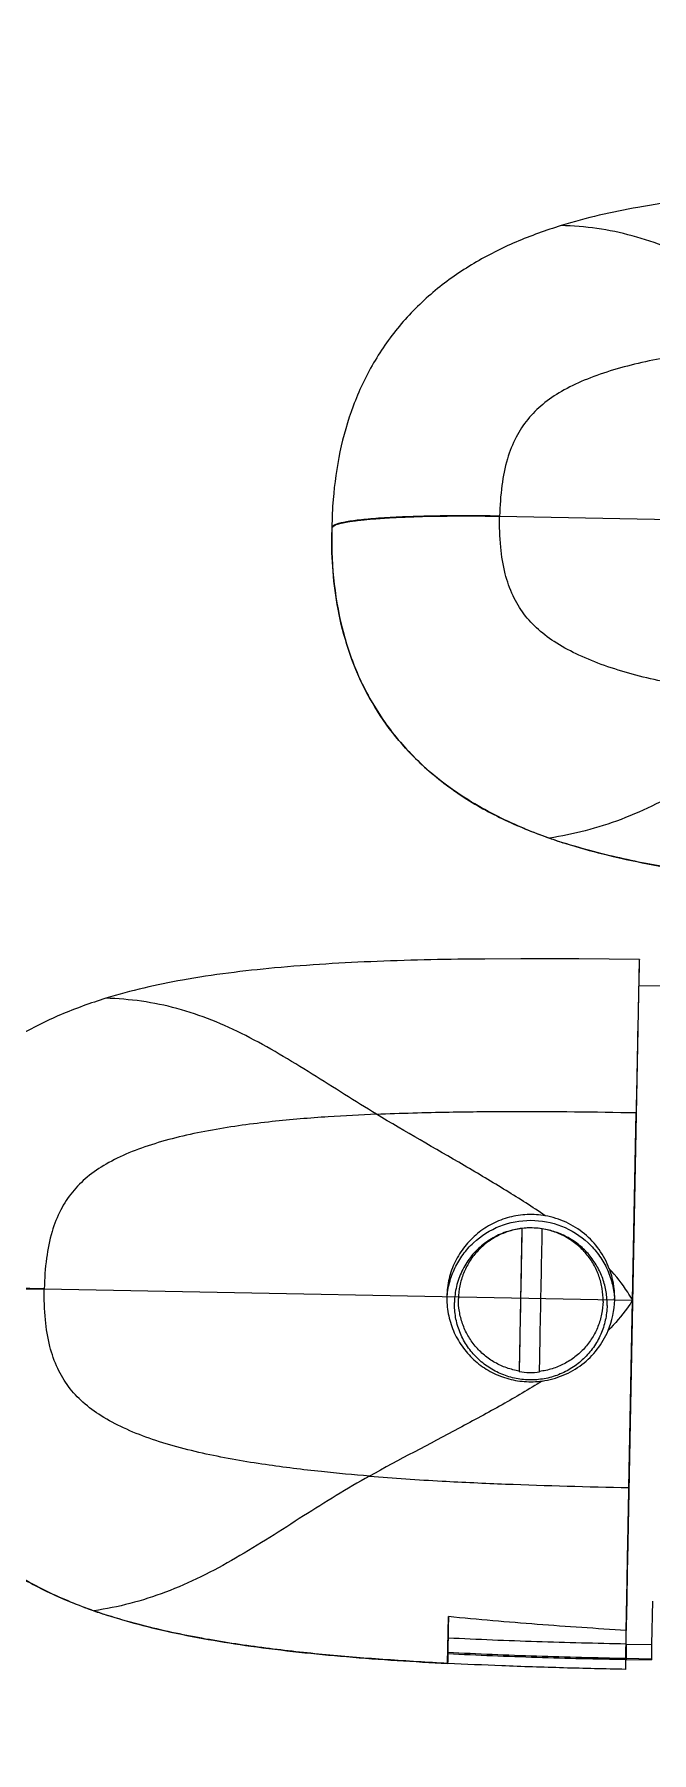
# Model space of a CAD drawing. Header units: millimetres. Extents: x 0 to 420, y 0 to 297.
# Drawn here: x 119.57 to 125.63, y 180.48 to 197.37 of the extents above; entities that cross this region are included whole.
import ezdxf

# ---------------------------------------------------------------- set-up
doc = ezdxf.new("R2010")
doc.units = ezdxf.units.MM
doc.header["$LTSCALE"] = 23.1
doc.layers.get('0').update_dxf_attribs({"linetype": 'CONTINUOUS'})
doc.layers.add('02___PRT_ALL_AXES', color=7, linetype='CONTINUOUS')
doc.styles.get("Standard").update_dxf_attribs({"font": 'txt', "width": 0.85})
doc.dimstyles.get("Standard").update_dxf_attribs({"dimtxt": 3.5, "dimasz": 3.5, "dimexe": 1.5, "dimexo": 1, "dimtad": 1, "dimtxsty": 'STANDARD', "dimcen": 0.09, "dimadec": 0, "dimazin": 0, "dimtol": 1, "dimtp": 0.01, "dimtm": 0.01, "dimtfac": 1, "dimtofl": 0, "dimtmove": 0, "dimatfit": 3, "dimfxl": 1, "dimtolj": 1, "dimarcsym": 0})

msp = doc.modelspace()

# ---------------------------------------------------------------- linework, layer by layer
at = {"color": 4, "linetype": 'CONTINUOUS'}
for p, q in [((124.138, 192.637), (129.919, 192.526)), ((122.488, 192.462), (122.488, 192.475)), ((122.489, 192.524), (122.489, 192.525)), ((119.663, 185.041), (125.444, 184.93)), ((125.408, 183.088), (125.444, 184.93)), ((125.401, 182.545), (125.399, 182.545)), ((125.382, 181.683), (125.383, 181.706)), ((123.627, 181.359), (123.591, 181.361))]:
    msp.add_line(p, q, dxfattribs=at)
at = {"color": 7, "linetype": 'CONTINUOUS'}
for p, q in [((122.489, 192.525), (122.488, 192.475)), ((122.489, 192.524), (122.488, 192.475)), ((122.489, 192.525), (122.489, 192.524)), ((125.401, 182.545), (125.511, 188.272)), ((125.511, 188.272), (125.511, 188.279)), ((125.506, 188.023), (125.756, 188.019)), ((125.484, 187.028), (125.479, 186.773)), ((125.444, 184.93), (125.479, 186.773)), ((125.461, 185.766), (125.48, 186.762)), ((125.48, 186.679), (125.479, 186.679)), ((125.48, 186.679), (125.48, 186.762)), ((124.357, 185.635), (124.33, 184.229)), ((125.461, 185.683), (125.461, 185.766)), ((123.619, 184.965), (123.619, 184.949)), ((125.269, 184.934), (125.269, 184.95)), ((124.33, 184.229), (124.33, 184.233)), ((124.53, 184.229), (124.53, 184.225)), ((125.382, 181.683), (125.426, 183.973)), ((125.426, 183.89), (125.426, 183.973)), ((125.426, 183.89), (125.425, 183.89)), ((125.639, 181.97), (125.631, 181.545)), ((123.627, 181.359), (123.636, 181.819)), ((125.381, 181.549), (125.381, 181.41)), ((125.381, 181.549), (125.631, 181.545)), ((125.631, 181.545), (125.631, 181.405)), ((125.381, 181.41), (125.382, 181.398)), ((125.381, 181.41), (125.631, 181.405)), ((125.382, 181.398), (125.631, 181.393)), ((125.631, 181.405), (125.631, 181.393))]:
    msp.add_line(p, q, dxfattribs=at)
for points in [[(122.502, 192.801), (122.497, 192.733), (122.489, 192.525)], [(125.511, 188.279), (124.916, 188.284), (124.347, 188.285), (123.991, 188.283)]]:
    msp.add_lwpolyline(points, dxfattribs=at)
at = {"color": 4, "linetype": 'CONTINUOUS'}
for centre, radius, start, end in [((126.206, 193.982), 4.778, 247.5524, 250.7076), ((126.362, 194.42), 5.244, 250.6792, 252.2169), ((121.73, 186.386), 4.778, 247.5524, 250.7076), ((121.886, 186.824), 5.244, 250.6792, 252.2169)]:
    msp.add_arc(centre, radius, start, end, dxfattribs=at)
at = {"color": 7, "linetype": 'CONTINUOUS'}
for centre, radius, start, end in [((124.444, 184.924), 0.716, 80.8719, 96.9365), ((124.45, 184.949), 0.819, 0.0193, 20.6765), ((124.45, 184.949), 0.819, 337.1167, 358.8933), ((124.448, 184.892), 0.821, 2.8543, 3.9702), ((124.444, 184.935), 0.716, 260.8719, 276.9365)]:
    msp.add_arc(centre, radius, start, end, dxfattribs=at)
for points, knots in [([(128.466, 195.879), (128.114, 195.877), (127.425, 195.863), (126.433, 195.804), (125.54, 195.694), (124.99, 195.569), (124.743, 195.493)], [0, 0, 0, 0, 0.281502, 0.550391, 0.793571, 1, 1, 1, 1]), ([(124.743, 195.493), (124.592, 195.446), (124.298, 195.341), (123.88, 195.131), (123.496, 194.864), (123.16, 194.535), (122.933, 194.214), (122.787, 193.936), (122.666, 193.648), (122.557, 193.27), (122.515, 192.959), (122.502, 192.801)], [0, 0, 0, 0, 0.126055, 0.249595, 0.373457, 0.498432, 0.62405, 0.686723, 0.749141, 0.873871, 1, 1, 1, 1]), ([(127.403, 194.354), (127.298, 194.418), (127.086, 194.549), (126.77, 194.75), (126.449, 194.947), (126.122, 195.129), (125.788, 195.283), (125.445, 195.399), (125.096, 195.471), (124.86, 195.49), (124.743, 195.493)], [0, 0, 0, 0, 0.12566, 0.254157, 0.383198, 0.510936, 0.636236, 0.758973, 0.879916, 1, 1, 1, 1]), ([(127.403, 194.354), (127.245, 194.347), (126.902, 194.329), (126.364, 194.284), (125.887, 194.22), (125.502, 194.142), (125.227, 194.069), (124.974, 193.979), (124.75, 193.872), (124.562, 193.744), (124.408, 193.593), (124.29, 193.411), (124.204, 193.19), (124.153, 192.928), (124.14, 192.738), (124.138, 192.637)], [0, 0, 0, 0, 0.11388, 0.246974, 0.389377, 0.460499, 0.529312, 0.5942, 0.65387, 0.707844, 0.757816, 0.807915, 0.863168, 0.927108, 1, 1, 1, 1]), ([(124.138, 192.637), (124.012, 192.639), (123.775, 192.641), (123.445, 192.638), (123.165, 192.629), (122.964, 192.617), (122.827, 192.606), (122.742, 192.597), (122.669, 192.587), (122.608, 192.576), (122.559, 192.565), (122.526, 192.555), (122.507, 192.546), (122.495, 192.538), (122.489, 192.53), (122.489, 192.525)], [0, 0, 0, 0, 0.227317, 0.425655, 0.593388, 0.731245, 0.789394, 0.840522, 0.8847, 0.921884, 0.951987, 0.974835, 0.983541, 0.990486, 1, 1, 1, 1]), ([(127.334, 190.796), (127.177, 190.809), (126.835, 190.84), (126.299, 190.906), (125.824, 190.988), (125.443, 191.08), (125.171, 191.163), (124.922, 191.263), (124.702, 191.379), (124.519, 191.514), (124.371, 191.671), (124.26, 191.858), (124.183, 192.081), (124.142, 192.345), (124.136, 192.536), (124.138, 192.637)], [0, 0, 0, 0, 0.113885, 0.246984, 0.38939, 0.460513, 0.529325, 0.594211, 0.653878, 0.707848, 0.757817, 0.807912, 0.863163, 0.927104, 1, 1, 1, 1]), ([(122.488, 192.475), (122.486, 192.305), (122.5, 191.97), (122.593, 191.477), (122.761, 191.008), (123.014, 190.577), (123.344, 190.203), (123.732, 189.895), (124.163, 189.651), (124.47, 189.527), (124.627, 189.472)], [0, 0, 0, 0, 0.127835, 0.252515, 0.37704, 0.502358, 0.627272, 0.751046, 0.874287, 1, 1, 1, 1]), ([(127.334, 190.796), (127.113, 190.674), (126.788, 190.47), (126.356, 190.192), (126.022, 189.988), (125.683, 189.804), (125.336, 189.651), (124.984, 189.538), (124.746, 189.49), (124.627, 189.472)], [0, 0, 0, 0, 0.249316, 0.378565, 0.507861, 0.635341, 0.759895, 0.881328, 1, 1, 1, 1]), ([(124.627, 189.472), (124.856, 189.392), (125.367, 189.253), (126.199, 189.111), (127.126, 189.013), (127.771, 188.972), (128.103, 188.955)], [0, 0, 0, 0, 0.206891, 0.449357, 0.717535, 1, 1, 1, 1]), ([(123.991, 188.283), (123.638, 188.281), (122.95, 188.267), (121.958, 188.208), (121.065, 188.098), (120.514, 187.973), (120.268, 187.897)], [0, 0, 0, 0, 0.281502, 0.550391, 0.793571, 1, 1, 1, 1]), ([(125.511, 188.279), (125.511, 188.279), (125.511, 188.278), (125.511, 188.277), (125.511, 188.275), (125.51, 188.273), (125.51, 188.269), (125.51, 188.264), (125.51, 188.254), (125.509, 188.241), (125.509, 188.224), (125.509, 188.205), (125.508, 188.172), (125.507, 188.125), (125.505, 188.059), (125.504, 187.982), (125.502, 187.895), (125.5, 187.8), (125.498, 187.698), (125.495, 187.59), (125.492, 187.441), (125.489, 187.253), (125.486, 187.103), (125.484, 187.028)], [0, 0, 0, 0, 0.000285, 0.001135, 0.002564, 0.00458, 0.007193, 0.010415, 0.018697, 0.029439, 0.042649, 0.058335, 0.076503, 0.120161, 0.173138, 0.234863, 0.304463, 0.380896, 0.463024, 0.549525, 0.639052, 0.821651, 1, 1, 1, 1]), ([(120.268, 187.897), (120.117, 187.85), (119.823, 187.745), (119.404, 187.535), (119.021, 187.268), (118.685, 186.939), (118.457, 186.618), (118.312, 186.34), (118.191, 186.052), (118.082, 185.674), (118.039, 185.363), (118.027, 185.206)], [0, 0, 0, 0, 0.126055, 0.249595, 0.373457, 0.498432, 0.62405, 0.686723, 0.749141, 0.873871, 1, 1, 1, 1]), ([(122.927, 186.758), (122.822, 186.822), (122.611, 186.953), (122.295, 187.154), (121.974, 187.351), (121.647, 187.533), (121.313, 187.687), (120.97, 187.803), (120.621, 187.875), (120.385, 187.894), (120.268, 187.897)], [0, 0, 0, 0, 0.12566, 0.254157, 0.383198, 0.510936, 0.636236, 0.758973, 0.879916, 1, 1, 1, 1]), ([(122.927, 186.758), (122.77, 186.751), (122.427, 186.733), (121.889, 186.688), (121.411, 186.624), (121.027, 186.546), (120.752, 186.473), (120.499, 186.384), (120.275, 186.276), (120.086, 186.148), (119.933, 185.997), (119.815, 185.815), (119.729, 185.594), (119.678, 185.332), (119.665, 185.142), (119.663, 185.041)], [0, 0, 0, 0, 0.11388, 0.246974, 0.389377, 0.460499, 0.529312, 0.5942, 0.65387, 0.707844, 0.757816, 0.807915, 0.863168, 0.927108, 1, 1, 1, 1]), ([(122.927, 186.758), (123.166, 186.768), (123.612, 186.781), (124.463, 186.788), (125.075, 186.781), (125.479, 186.773)], [0, 0, 0, 0, 0.280105, 0.525064, 1, 1, 1, 1]), ([(124.587, 185.759), (124.461, 185.845), (124.197, 186.013), (123.642, 186.342), (123.212, 186.586), (122.927, 186.758)], [0, 0, 0, 0, 0.235773, 0.484556, 1, 1, 1, 1]), ([(124.587, 185.759), (124.529, 185.769), (124.409, 185.777), (124.232, 185.75), (124.065, 185.687), (123.916, 185.589), (123.79, 185.461), (123.695, 185.31), (123.635, 185.142), (123.62, 185.024), (123.619, 184.965)], [0, 0, 0, 0, 0.125212, 0.250424, 0.375594, 0.500674, 0.625636, 0.750498, 0.875272, 1, 1, 1, 1]), ([(123.621, 184.949), (123.624, 185), (123.641, 185.102), (123.695, 185.248), (123.774, 185.381), (123.912, 185.535), (124.134, 185.676), (124.444, 185.734), (124.753, 185.676), (124.976, 185.535), (125.113, 185.381), (125.193, 185.248), (125.247, 185.103), (125.263, 185.001), (125.267, 184.949)], [0, 0, 0, 0, 0.062538, 0.125073, 0.187646, 0.250262, 0.375071, 0.499999, 0.624927, 0.749736, 0.812352, 0.874926, 0.937457, 1, 1, 1, 1]), ([(124.557, 185.631), (124.505, 185.639), (124.398, 185.644), (124.239, 185.617), (124.09, 185.558), (123.957, 185.469), (123.846, 185.353), (123.762, 185.217), (123.708, 185.066), (123.695, 184.96), (123.694, 184.907)], [0, 0, 0, 0, 0.125213, 0.250414, 0.375563, 0.500629, 0.625595, 0.750465, 0.87525, 1, 1, 1, 1]), ([(124.357, 185.635), (124.315, 185.629), (124.232, 185.612), (124.114, 185.563), (124.007, 185.495), (123.913, 185.409), (123.837, 185.307), (123.78, 185.194), (123.743, 185.072), (123.734, 184.988), (123.733, 184.945)], [0, 0, 0, 0, 0.125237, 0.25042, 0.375538, 0.500573, 0.625524, 0.7504, 0.875213, 1, 1, 1, 1]), ([(124.357, 185.635), (124.355, 185.526), (124.346, 185.059), (124.337, 184.592), (124.33, 184.233)], [0, 0, 0, 0, 0.231366, 1, 1, 1, 1]), ([(125.216, 185.238), (125.191, 185.305), (125.123, 185.432), (124.977, 185.589), (124.794, 185.704), (124.657, 185.746), (124.587, 185.759)], [0, 0, 0, 0, 0.249684, 0.499589, 0.749704, 1, 1, 1, 1]), ([(124.53, 184.229), (124.532, 184.346), (124.541, 184.813), (124.55, 185.28), (124.557, 185.631)], [0, 0, 0, 0, 0.249559, 1, 1, 1, 1]), ([(125.194, 184.878), (125.195, 184.923), (125.188, 185.013), (125.155, 185.143), (125.098, 185.266), (125.021, 185.377), (124.925, 185.471), (124.813, 185.548), (124.689, 185.603), (124.602, 185.624), (124.557, 185.631)], [0, 0, 0, 0, 0.124795, 0.24961, 0.374484, 0.49943, 0.62446, 0.749574, 0.874761, 1, 1, 1, 1]), ([(125.154, 184.918), (125.155, 184.96), (125.149, 185.045), (125.118, 185.168), (125.065, 185.284), (124.992, 185.388), (124.902, 185.478), (124.797, 185.55), (124.682, 185.603), (124.599, 185.624), (124.557, 185.631)], [0, 0, 0, 0, 0.124797, 0.249613, 0.374487, 0.499433, 0.624462, 0.749577, 0.874758, 1, 1, 1, 1]), ([(125.444, 184.93), (125.429, 184.957), (125.363, 185.067), (125.282, 185.167), (125.216, 185.238)], [0, 0, 0, 0, 0.23854, 1, 1, 1, 1]), ([(119.663, 185.041), (119.537, 185.043), (119.3, 185.045), (118.97, 185.042), (118.69, 185.033), (118.488, 185.021), (118.351, 185.01), (118.267, 185.001), (118.194, 184.991), (118.132, 184.98), (118.084, 184.969), (118.051, 184.959), (118.031, 184.95), (118.02, 184.942), (118.013, 184.934), (118.013, 184.929)], [0, 0, 0, 0, 0.227317, 0.425655, 0.593388, 0.731245, 0.789394, 0.840522, 0.8847, 0.921884, 0.951987, 0.974835, 0.983541, 0.990486, 1, 1, 1, 1]), ([(122.859, 183.2), (122.701, 183.213), (122.36, 183.244), (121.824, 183.31), (121.349, 183.392), (120.968, 183.484), (120.696, 183.567), (120.447, 183.667), (120.227, 183.783), (120.043, 183.918), (119.896, 184.075), (119.785, 184.262), (119.708, 184.485), (119.666, 184.749), (119.661, 184.94), (119.663, 185.041)], [0, 0, 0, 0, 0.113885, 0.246984, 0.38939, 0.460513, 0.529325, 0.594211, 0.653878, 0.707848, 0.757817, 0.807912, 0.863163, 0.927104, 1, 1, 1, 1]), ([(118.013, 184.879), (118.011, 184.71), (118.025, 184.374), (118.117, 183.881), (118.286, 183.412), (118.539, 182.981), (118.868, 182.607), (119.256, 182.299), (119.688, 182.055), (119.994, 181.931), (120.152, 181.876)], [0, 0, 0, 0, 0.127835, 0.252515, 0.37704, 0.502358, 0.627272, 0.751046, 0.874287, 1, 1, 1, 1]), ([(123.619, 184.949), (123.619, 184.891), (123.631, 184.774), (123.687, 184.607), (123.777, 184.455), (123.897, 184.325), (124.042, 184.224), (124.206, 184.156), (124.38, 184.124), (124.498, 184.127), (124.556, 184.135)], [0, 0, 0, 0, 0.124733, 0.249508, 0.374366, 0.499322, 0.624397, 0.749564, 0.874779, 1, 1, 1, 1]), ([(125.194, 184.878), (125.193, 184.829), (125.181, 184.732), (125.136, 184.592), (125.063, 184.463), (124.967, 184.351), (124.851, 184.259), (124.719, 184.193), (124.577, 184.152), (124.429, 184.141), (124.282, 184.158), (124.142, 184.204), (124.013, 184.276), (123.9, 184.371), (123.808, 184.487), (123.741, 184.618), (123.701, 184.76), (123.693, 184.858), (123.694, 184.907)], [0, 0, 0, 0, 0.062386, 0.124787, 0.187225, 0.249707, 0.312234, 0.374804, 0.437406, 0.500023, 0.562639, 0.625236, 0.687798, 0.750317, 0.812789, 0.87522, 0.937616, 1, 1, 1, 1]), ([(124.33, 184.233), (124.289, 184.24), (124.206, 184.261), (124.09, 184.313), (123.986, 184.386), (123.895, 184.476), (123.823, 184.58), (123.77, 184.696), (123.739, 184.819), (123.733, 184.903), (123.733, 184.945)], [0, 0, 0, 0, 0.125242, 0.250423, 0.375538, 0.500567, 0.625513, 0.750387, 0.875203, 1, 1, 1, 1]), ([(125.154, 184.918), (125.154, 184.876), (125.144, 184.792), (125.108, 184.67), (125.051, 184.557), (124.974, 184.455), (124.881, 184.369), (124.773, 184.3), (124.655, 184.252), (124.572, 184.234), (124.53, 184.229)], [0, 0, 0, 0, 0.124787, 0.2496, 0.374476, 0.499427, 0.624462, 0.74958, 0.874763, 1, 1, 1, 1]), ([(125.444, 184.93), (125.428, 184.904), (125.358, 184.797), (125.273, 184.7), (125.204, 184.631)], [0, 0, 0, 0, 0.238538, 1, 1, 1, 1]), ([(124.556, 184.135), (124.626, 184.145), (124.765, 184.182), (124.952, 184.29), (125.104, 184.441), (125.177, 184.565), (125.204, 184.631)], [0, 0, 0, 0, 0.250284, 0.500399, 0.750312, 1, 1, 1, 1]), ([(124.556, 184.135), (124.427, 184.054), (124.157, 183.896), (123.588, 183.588), (123.15, 183.361), (122.859, 183.2)], [0, 0, 0, 0, 0.235774, 0.484557, 1, 1, 1, 1]), ([(122.859, 183.2), (122.638, 183.078), (122.313, 182.874), (121.88, 182.597), (121.547, 182.392), (121.208, 182.208), (120.861, 182.055), (120.509, 181.942), (120.27, 181.894), (120.152, 181.876)], [0, 0, 0, 0, 0.249316, 0.378565, 0.507861, 0.635341, 0.759895, 0.881328, 1, 1, 1, 1]), ([(122.859, 183.2), (123.096, 183.18), (123.542, 183.151), (124.392, 183.112), (125.004, 183.095), (125.408, 183.088)], [0, 0, 0, 0, 0.280103, 0.525062, 1, 1, 1, 1]), ([(125.408, 183.088), (125.406, 182.979), (125.397, 182.511), (125.388, 182.043), (125.382, 181.683)], [0, 0, 0, 0, 0.231109, 1, 1, 1, 1]), ([(120.152, 181.876), (120.381, 181.796), (120.892, 181.657), (121.723, 181.515), (122.65, 181.417), (123.296, 181.376), (123.627, 181.359)], [0, 0, 0, 0, 0.206891, 0.449357, 0.717535, 1, 1, 1, 1]), ([(123.635, 181.819), (123.633, 181.721), (123.63, 181.568), (123.628, 181.414), (123.627, 181.359)], [0, 0, 0, 0, 0.639186, 1, 1, 1, 1]), ([(125.382, 181.683), (125.091, 181.701), (124.508, 181.74), (123.925, 181.79), (123.635, 181.819)], [0, 0, 0, 0, 0.500007, 1, 1, 1, 1]), ([(125.381, 181.549), (125.088, 181.555), (124.505, 181.569), (123.922, 181.593), (123.632, 181.608)], [0, 0, 0, 0, 0.502209, 1, 1, 1, 1]), ([(123.629, 181.469), (123.92, 181.454), (124.504, 181.43), (125.088, 181.415), (125.381, 181.41)], [0, 0, 0, 0, 0.497787, 1, 1, 1, 1])]:
    msp.add_open_spline(points, degree=3, knots=knots, dxfattribs=at)
at = {"color": 4, "linetype": 'CONTINUOUS'}
for points, knots in [([(122.489, 192.525), (122.492, 192.527), (122.496, 192.53), (122.502, 192.535), (122.507, 192.538), (122.511, 192.542), (122.515, 192.545), (122.518, 192.547), (122.52, 192.548), (122.522, 192.55), (122.524, 192.551), (122.525, 192.552), (122.526, 192.553), (122.527, 192.553), (122.528, 192.554), (122.528, 192.554), (122.529, 192.555), (122.529, 192.555), (122.529, 192.555), (122.53, 192.555), (122.53, 192.556), (122.53, 192.556), (122.53, 192.556), (122.53, 192.556), (122.531, 192.556), (122.532, 192.556), (122.532, 192.556), (122.533, 192.557), (122.535, 192.557), (122.537, 192.557), (122.539, 192.558), (122.543, 192.559), (122.548, 192.56), (122.555, 192.561), (122.561, 192.563), (122.57, 192.565), (122.581, 192.568), (122.595, 192.571), (122.606, 192.573), (122.615, 192.575), (122.621, 192.577), (122.628, 192.578), (122.633, 192.579), (122.638, 192.581), (122.641, 192.581), (122.644, 192.582), (122.646, 192.582), (122.648, 192.583), (122.649, 192.583), (122.65, 192.583), (122.65, 192.583), (122.651, 192.584), (122.651, 192.584), (122.652, 192.584), (122.652, 192.584), (122.653, 192.584), (122.654, 192.584), (122.655, 192.584), (122.657, 192.584), (122.659, 192.585), (122.662, 192.585), (122.667, 192.586), (122.672, 192.586), (122.679, 192.587), (122.688, 192.588), (122.699, 192.589), (122.713, 192.591), (122.731, 192.593), (122.752, 192.596), (122.77, 192.598), (122.784, 192.6), (122.795, 192.601), (122.806, 192.602), (122.817, 192.603), (122.825, 192.605), (122.833, 192.605), (122.837, 192.606), (122.841, 192.606), (122.843, 192.607), (122.845, 192.607), (122.846, 192.607), (122.846, 192.607), (122.847, 192.607), (122.847, 192.607), (122.848, 192.607), (122.848, 192.607), (122.849, 192.607), (122.851, 192.607), (122.853, 192.608), (122.856, 192.608), (122.86, 192.608), (122.864, 192.608), (122.87, 192.609), (122.877, 192.609), (122.885, 192.61), (122.894, 192.61), (122.906, 192.611), (122.925, 192.612), (122.948, 192.614), (122.977, 192.616), (123.005, 192.618), (123.029, 192.62), (123.048, 192.621), (123.06, 192.622), (123.069, 192.622), (123.076, 192.623), (123.083, 192.623), (123.089, 192.624), (123.094, 192.624), (123.098, 192.624), (123.1, 192.624), (123.103, 192.625), (123.104, 192.625), (123.106, 192.625), (123.107, 192.625), (123.109, 192.625), (123.111, 192.625), (123.114, 192.625), (123.117, 192.625), (123.123, 192.625), (123.13, 192.626), (123.142, 192.626), (123.156, 192.627), (123.173, 192.627), (123.191, 192.628), (123.208, 192.628), (123.242, 192.63), (123.283, 192.631), (123.329, 192.633), (123.358, 192.634), (123.378, 192.635), (123.389, 192.635), (123.398, 192.635), (123.407, 192.636), (123.414, 192.636), (123.419, 192.636), (123.421, 192.636), (123.423, 192.636), (123.424, 192.636), (123.426, 192.636), (123.43, 192.636), (123.434, 192.636), (123.438, 192.636), (123.445, 192.636), (123.456, 192.637), (123.472, 192.637), (123.49, 192.637), (123.509, 192.637), (123.528, 192.637), (123.554, 192.638), (123.585, 192.638), (123.623, 192.638), (123.661, 192.639), (123.693, 192.639), (123.718, 192.64), (123.734, 192.64), (123.747, 192.64), (123.755, 192.64), (123.761, 192.64), (123.766, 192.64), (123.77, 192.64), (123.773, 192.64), (123.776, 192.64), (123.781, 192.64), (123.787, 192.64), (123.796, 192.64), (123.806, 192.64), (123.819, 192.64), (123.836, 192.64), (123.863, 192.639), (123.896, 192.639), (123.937, 192.639), (123.99, 192.638), (124.058, 192.637), (124.111, 192.637), (124.138, 192.637)], [0, 0, 0, 0, 0.03125, 0.046875, 0.0625, 0.078125, 0.09375, 0.101562, 0.109375, 0.117188, 0.121094, 0.125, 0.128906, 0.132812, 0.134766, 0.136719, 0.138672, 0.139648, 0.140625, 0.141602, 0.14209, 0.142578, 0.142822, 0.143066, 0.143555, 0.144531, 0.145508, 0.146484, 0.148438, 0.150391, 0.152344, 0.15625, 0.164062, 0.171875, 0.179688, 0.1875, 0.203125, 0.21875, 0.234375, 0.242188, 0.25, 0.257812, 0.265625, 0.269531, 0.273438, 0.277344, 0.279297, 0.28125, 0.282227, 0.283203, 0.28418, 0.285156, 0.2854, 0.285645, 0.286133, 0.286621, 0.287109, 0.288086, 0.289062, 0.291016, 0.292969, 0.296875, 0.300781, 0.304688, 0.3125, 0.320312, 0.328125, 0.34375, 0.359375, 0.375, 0.382812, 0.390625, 0.398438, 0.40625, 0.414062, 0.417969, 0.421875, 0.423828, 0.425781, 0.426758, 0.427734, 0.428223, 0.428467, 0.428589, 0.428711, 0.429199, 0.429688, 0.430664, 0.431641, 0.433594, 0.435547, 0.4375, 0.441406, 0.445312, 0.449219, 0.453125, 0.460938, 0.46875, 0.484375, 0.5, 0.515625, 0.53125, 0.539062, 0.546875, 0.550781, 0.554688, 0.558594, 0.5625, 0.564453, 0.566406, 0.568359, 0.569336, 0.570312, 0.570801, 0.571289, 0.572266, 0.573242, 0.574219, 0.576172, 0.578125, 0.582031, 0.585938, 0.59375, 0.601562, 0.609375, 0.617188, 0.625, 0.65625, 0.671875, 0.6875, 0.695312, 0.699219, 0.703125, 0.707031, 0.710938, 0.712891, 0.713867, 0.714355, 0.714844, 0.71582, 0.716797, 0.71875, 0.720703, 0.722656, 0.726562, 0.734375, 0.742188, 0.75, 0.757812, 0.765625, 0.78125, 0.796875, 0.8125, 0.828125, 0.835938, 0.84375, 0.847656, 0.851562, 0.853516, 0.855469, 0.857422, 0.858398, 0.859375, 0.861328, 0.863281, 0.867188, 0.871094, 0.875, 0.882812, 0.890625, 0.90625, 0.921875, 0.9375, 0.96875, 1, 1, 1, 1]), ([(124.381, 189.566), (124.209, 189.637), (123.934, 189.771), (123.563, 190.023), (123.276, 190.277), (123.016, 190.584), (122.728, 191.056), (122.522, 191.7), (122.486, 192.215), (122.488, 192.462)], [0, 0, 0, 0, 0.179829, 0.284364, 0.388899, 0.493433, 0.597968, 0.807038, 1, 1, 1, 1]), ([(128.066, 188.957), (128.054, 188.957), (127.841, 188.969), (127.429, 188.994), (126.832, 189.044), (126.24, 189.111), (125.65, 189.202), (125.158, 189.309), (124.861, 189.395), (124.76, 189.427)], [0, 0, 0, 0, 0.010911, 0.190557, 0.370203, 0.549849, 0.729495, 0.909142, 1, 1, 1, 1]), ([(118.013, 184.929), (118.016, 184.931), (118.021, 184.934), (118.027, 184.939), (118.031, 184.942), (118.036, 184.946), (118.04, 184.949), (118.043, 184.951), (118.045, 184.953), (118.047, 184.954), (118.049, 184.955), (118.05, 184.956), (118.051, 184.957), (118.052, 184.957), (118.052, 184.958), (118.053, 184.958), (118.054, 184.959), (118.054, 184.959), (118.054, 184.959), (118.054, 184.959), (118.055, 184.96), (118.055, 184.96), (118.055, 184.96), (118.055, 184.96), (118.056, 184.96), (118.056, 184.96), (118.057, 184.96), (118.058, 184.961), (118.06, 184.961), (118.061, 184.961), (118.063, 184.962), (118.067, 184.963), (118.073, 184.964), (118.08, 184.965), (118.086, 184.967), (118.095, 184.969), (118.106, 184.972), (118.119, 184.975), (118.13, 184.977), (118.139, 184.979), (118.146, 184.981), (118.153, 184.982), (118.158, 184.984), (118.163, 184.985), (118.166, 184.985), (118.169, 184.986), (118.171, 184.986), (118.172, 184.987), (118.173, 184.987), (118.174, 184.987), (118.175, 184.987), (118.176, 184.988), (118.176, 184.988), (118.176, 184.988), (118.177, 184.988), (118.178, 184.988), (118.179, 184.988), (118.18, 184.988), (118.181, 184.988), (118.184, 184.989), (118.187, 184.989), (118.192, 184.99), (118.197, 184.99), (118.204, 184.991), (118.213, 184.992), (118.224, 184.993), (118.238, 184.995), (118.256, 184.997), (118.277, 185), (118.295, 185.002), (118.309, 185.004), (118.32, 185.005), (118.331, 185.006), (118.341, 185.007), (118.35, 185.009), (118.357, 185.009), (118.362, 185.01), (118.365, 185.01), (118.368, 185.011), (118.369, 185.011), (118.37, 185.011), (118.371, 185.011), (118.372, 185.011), (118.372, 185.011), (118.372, 185.011), (118.373, 185.011), (118.374, 185.011), (118.376, 185.011), (118.378, 185.012), (118.381, 185.012), (118.384, 185.012), (118.389, 185.012), (118.395, 185.013), (118.402, 185.013), (118.409, 185.014), (118.419, 185.014), (118.431, 185.015), (118.45, 185.016), (118.473, 185.018), (118.502, 185.02), (118.53, 185.022), (118.554, 185.024), (118.573, 185.025), (118.584, 185.026), (118.594, 185.026), (118.601, 185.027), (118.608, 185.027), (118.614, 185.028), (118.619, 185.028), (118.622, 185.028), (118.625, 185.028), (118.628, 185.029), (118.629, 185.029), (118.63, 185.029), (118.631, 185.029), (118.633, 185.029), (118.635, 185.029), (118.638, 185.029), (118.642, 185.029), (118.648, 185.029), (118.655, 185.03), (118.666, 185.03), (118.681, 185.031), (118.698, 185.031), (118.715, 185.032), (118.733, 185.033), (118.767, 185.034), (118.808, 185.035), (118.854, 185.037), (118.882, 185.038), (118.903, 185.039), (118.914, 185.039), (118.923, 185.039), (118.931, 185.04), (118.939, 185.04), (118.944, 185.04), (118.946, 185.04), (118.948, 185.04), (118.949, 185.04), (118.951, 185.04), (118.954, 185.04), (118.958, 185.04), (118.963, 185.04), (118.969, 185.04), (118.98, 185.041), (118.996, 185.041), (119.015, 185.041), (119.034, 185.041), (119.053, 185.041), (119.079, 185.042), (119.11, 185.042), (119.148, 185.042), (119.186, 185.043), (119.218, 185.043), (119.243, 185.044), (119.259, 185.044), (119.271, 185.044), (119.279, 185.044), (119.286, 185.044), (119.29, 185.044), (119.294, 185.044), (119.298, 185.044), (119.301, 185.044), (119.305, 185.044), (119.312, 185.044), (119.32, 185.044), (119.331, 185.044), (119.344, 185.044), (119.361, 185.044), (119.388, 185.043), (119.421, 185.043), (119.461, 185.043), (119.515, 185.042), (119.582, 185.041), (119.636, 185.041), (119.663, 185.041)], [0, 0, 0, 0, 0.03125, 0.046875, 0.0625, 0.078125, 0.09375, 0.101562, 0.109375, 0.117188, 0.121094, 0.125, 0.128906, 0.132812, 0.134766, 0.136719, 0.138672, 0.139648, 0.140625, 0.141602, 0.14209, 0.142578, 0.142822, 0.143066, 0.143555, 0.144531, 0.145508, 0.146484, 0.148438, 0.150391, 0.152344, 0.15625, 0.164062, 0.171875, 0.179688, 0.1875, 0.203125, 0.21875, 0.234375, 0.242188, 0.25, 0.257812, 0.265625, 0.269531, 0.273438, 0.277344, 0.279297, 0.28125, 0.282227, 0.283203, 0.28418, 0.285156, 0.2854, 0.285645, 0.286133, 0.286621, 0.287109, 0.288086, 0.289062, 0.291016, 0.292969, 0.296875, 0.300781, 0.304688, 0.3125, 0.320312, 0.328125, 0.34375, 0.359375, 0.375, 0.382812, 0.390625, 0.398438, 0.40625, 0.414062, 0.417969, 0.421875, 0.423828, 0.425781, 0.426758, 0.427734, 0.428223, 0.428467, 0.428589, 0.428711, 0.429199, 0.429688, 0.430664, 0.431641, 0.433594, 0.435547, 0.4375, 0.441406, 0.445312, 0.449219, 0.453125, 0.460938, 0.46875, 0.484375, 0.5, 0.515625, 0.53125, 0.539062, 0.546875, 0.550781, 0.554688, 0.558594, 0.5625, 0.564453, 0.566406, 0.568359, 0.569336, 0.570312, 0.570801, 0.571289, 0.572266, 0.573242, 0.574219, 0.576172, 0.578125, 0.582031, 0.585938, 0.59375, 0.601562, 0.609375, 0.617188, 0.625, 0.65625, 0.671875, 0.6875, 0.695312, 0.699219, 0.703125, 0.707031, 0.710938, 0.712891, 0.713867, 0.714355, 0.714844, 0.71582, 0.716797, 0.71875, 0.720703, 0.722656, 0.726562, 0.734375, 0.742188, 0.75, 0.757812, 0.765625, 0.78125, 0.796875, 0.8125, 0.828125, 0.835938, 0.84375, 0.847656, 0.851562, 0.853516, 0.855469, 0.857422, 0.858398, 0.859375, 0.861328, 0.863281, 0.867188, 0.871094, 0.875, 0.882812, 0.890625, 0.90625, 0.921875, 0.9375, 0.96875, 1, 1, 1, 1]), ([(119.906, 181.97), (119.733, 182.041), (119.459, 182.175), (119.088, 182.427), (118.8, 182.681), (118.541, 182.988), (118.253, 183.46), (118.047, 184.104), (118.011, 184.619), (118.012, 184.866)], [0, 0, 0, 0, 0.179829, 0.284364, 0.388899, 0.493433, 0.597968, 0.807038, 1, 1, 1, 1]), ([(125.383, 181.706), (125.383, 181.717), (125.383, 181.74), (125.384, 181.768), (125.384, 181.791), (125.384, 181.808), (125.385, 181.825), (125.385, 181.842), (125.385, 181.856), (125.385, 181.866), (125.386, 181.872), (125.386, 181.876), (125.386, 181.88), (125.386, 181.884), (125.386, 181.886), (125.386, 181.887), (125.386, 181.887), (125.386, 181.888), (125.386, 181.889), (125.386, 181.892), (125.386, 181.895), (125.386, 181.899), (125.386, 181.906), (125.386, 181.914), (125.387, 181.924), (125.387, 181.937), (125.387, 181.953), (125.387, 181.973), (125.388, 182), (125.388, 182.026), (125.389, 182.049), (125.389, 182.062), (125.389, 182.072), (125.389, 182.08), (125.389, 182.087), (125.39, 182.091), (125.39, 182.095), (125.39, 182.097), (125.39, 182.098), (125.39, 182.1), (125.39, 182.103), (125.39, 182.108), (125.39, 182.115), (125.39, 182.124), (125.39, 182.139), (125.391, 182.164), (125.392, 182.2), (125.392, 182.236), (125.393, 182.265), (125.393, 182.284), (125.393, 182.298), (125.393, 182.309), (125.394, 182.318), (125.394, 182.324), (125.394, 182.328), (125.394, 182.331), (125.394, 182.334), (125.394, 182.337), (125.394, 182.344), (125.394, 182.353), (125.395, 182.365), (125.395, 182.38), (125.395, 182.399), (125.396, 182.429), (125.396, 182.467), (125.397, 182.504), (125.398, 182.531), (125.398, 182.546), (125.398, 182.555), (125.398, 182.563), (125.398, 182.567), (125.398, 182.571), (125.398, 182.573), (125.398, 182.575), (125.398, 182.577), (125.399, 182.583), (125.399, 182.592), (125.399, 182.604), (125.399, 182.616), (125.4, 182.632), (125.4, 182.66), (125.401, 182.7), (125.402, 182.748), (125.402, 182.784), (125.403, 182.808), (125.403, 182.818), (125.403, 182.826), (125.403, 182.834), (125.404, 182.848), (125.404, 182.869), (125.405, 182.901), (125.405, 182.942), (125.407, 183.007), (125.408, 183.055), (125.408, 183.088)], [0, 0, 0, 0, 0.03125, 0.0625, 0.078125, 0.09375, 0.109375, 0.125, 0.140625, 0.148438, 0.152344, 0.15625, 0.160156, 0.164062, 0.165039, 0.166016, 0.166504, 0.166992, 0.167969, 0.169922, 0.171875, 0.175781, 0.179688, 0.1875, 0.195312, 0.203125, 0.21875, 0.234375, 0.25, 0.28125, 0.296875, 0.304688, 0.3125, 0.320312, 0.324219, 0.328125, 0.330078, 0.332031, 0.333008, 0.333984, 0.335938, 0.339844, 0.34375, 0.351562, 0.359375, 0.375, 0.40625, 0.4375, 0.453125, 0.46875, 0.476562, 0.484375, 0.492188, 0.496094, 0.498047, 0.5, 0.501953, 0.503906, 0.507812, 0.515625, 0.523438, 0.53125, 0.546875, 0.5625, 0.59375, 0.625, 0.640625, 0.648438, 0.65625, 0.660156, 0.664062, 0.666016, 0.666992, 0.667969, 0.669922, 0.671875, 0.679688, 0.6875, 0.695312, 0.703125, 0.71875, 0.75, 0.78125, 0.8125, 0.820312, 0.828125, 0.832031, 0.835938, 0.84375, 0.859375, 0.875, 0.90625, 0.9375, 1, 1, 1, 1]), ([(123.591, 181.361), (123.579, 181.361), (123.366, 181.373), (122.953, 181.398), (122.357, 181.448), (121.765, 181.515), (121.175, 181.606), (120.683, 181.713), (120.385, 181.799), (120.285, 181.831)], [0, 0, 0, 0, 0.010911, 0.190557, 0.370203, 0.549849, 0.729495, 0.909142, 1, 1, 1, 1]), ([(125.377, 181.3), (125.377, 181.302), (125.377, 181.305), (125.377, 181.309), (125.377, 181.313), (125.377, 181.315), (125.377, 181.318), (125.377, 181.319), (125.377, 181.321), (125.377, 181.322), (125.377, 181.322), (125.377, 181.323), (125.377, 181.323), (125.377, 181.323), (125.377, 181.324), (125.377, 181.324), (125.377, 181.325), (125.377, 181.325), (125.377, 181.327), (125.377, 181.328), (125.377, 181.33), (125.377, 181.333), (125.377, 181.337), (125.377, 181.343), (125.377, 181.349), (125.377, 181.354), (125.377, 181.356), (125.377, 181.358), (125.377, 181.36), (125.377, 181.361), (125.377, 181.362), (125.377, 181.362), (125.377, 181.363), (125.377, 181.363), (125.377, 181.364), (125.377, 181.365), (125.377, 181.367), (125.377, 181.369), (125.377, 181.372), (125.377, 181.377), (125.377, 181.382), (125.378, 181.387), (125.378, 181.392), (125.378, 181.398), (125.378, 181.403), (125.378, 181.407), (125.378, 181.411), (125.378, 181.413), (125.378, 181.415), (125.378, 181.416), (125.378, 181.417), (125.378, 181.418), (125.378, 181.418), (125.378, 181.419), (125.378, 181.419), (125.378, 181.42), (125.378, 181.421), (125.378, 181.422), (125.378, 181.424), (125.378, 181.426), (125.378, 181.429), (125.378, 181.434), (125.378, 181.439), (125.378, 181.446), (125.378, 181.453), (125.379, 181.46), (125.379, 181.467), (125.379, 181.474), (125.379, 181.48), (125.379, 181.485), (125.379, 181.487), (125.379, 181.49), (125.379, 181.491), (125.379, 181.492), (125.379, 181.493), (125.379, 181.493), (125.379, 181.494), (125.379, 181.496), (125.379, 181.499), (125.379, 181.503), (125.379, 181.508), (125.379, 181.513), (125.38, 181.522), (125.38, 181.536), (125.38, 181.55), (125.38, 181.559), (125.38, 181.564), (125.38, 181.568), (125.38, 181.572), (125.38, 181.575), (125.38, 181.576), (125.381, 181.578), (125.381, 181.578), (125.381, 181.579), (125.381, 181.58), (125.381, 181.581), (125.381, 181.583), (125.381, 181.587), (125.381, 181.591), (125.381, 181.597), (125.381, 181.605), (125.381, 181.615), (125.381, 181.628), (125.382, 181.644), (125.382, 181.664), (125.382, 181.676), (125.382, 181.683)], [0, 0, 0, 0, 0.03125, 0.0625, 0.09375, 0.109375, 0.125, 0.140625, 0.148438, 0.15625, 0.160156, 0.164062, 0.166016, 0.166992, 0.167969, 0.169922, 0.171875, 0.175781, 0.179688, 0.1875, 0.195312, 0.203125, 0.21875, 0.25, 0.28125, 0.296875, 0.304688, 0.3125, 0.320312, 0.328125, 0.330078, 0.332031, 0.333008, 0.333984, 0.335938, 0.339844, 0.34375, 0.351562, 0.359375, 0.375, 0.390625, 0.40625, 0.421875, 0.4375, 0.453125, 0.46875, 0.476562, 0.484375, 0.488281, 0.492188, 0.496094, 0.498047, 0.499023, 0.5, 0.500977, 0.501953, 0.503906, 0.507812, 0.511719, 0.515625, 0.523438, 0.53125, 0.546875, 0.5625, 0.578125, 0.59375, 0.609375, 0.625, 0.640625, 0.648438, 0.65625, 0.660156, 0.664062, 0.666016, 0.666992, 0.667969, 0.669922, 0.671875, 0.679688, 0.6875, 0.695312, 0.703125, 0.71875, 0.75, 0.78125, 0.796875, 0.804688, 0.8125, 0.820312, 0.824219, 0.828125, 0.830078, 0.832031, 0.833008, 0.833984, 0.835938, 0.839844, 0.84375, 0.851562, 0.859375, 0.875, 0.890625, 0.90625, 0.9375, 0.96875, 1, 1, 1, 1]), ([(125.377, 181.3), (125.173, 181.304), (124.765, 181.314), (124.182, 181.333), (123.804, 181.35), (123.627, 181.359)], [0, 0, 0, 0, 0.34736, 0.694719, 1, 1, 1, 1])]:
    msp.add_open_spline(points, degree=3, knots=knots, dxfattribs=at)
at = {"color": 7, "linetype": 'CONTINUOUS'}
msp.add_open_spline([(124.357, 185.635), (124.357, 185.635), (124.357, 185.635), (124.357, 185.635), (124.357, 185.635)], degree=3, dxfattribs=at)
at = {"layer": '02___PRT_ALL_AXES', "color": 7, "linetype": 'CONTINUOUS'}
msp.add_open_spline([(123.629, 181.456), (123.921, 181.441), (124.505, 181.418), (125.089, 181.403), (125.382, 181.398)], degree=3, knots=[0, 0, 0, 0, 0.499998, 1, 1, 1, 1], dxfattribs=at)

# ---------------------------------------------------------------- leaders
at = {"color": 2, "linetype": 'CONTINUOUS'}
for points in [[(159.252, 190.964), (126.713, 214.264), (120.713, 214.264)], [(165.689, 189.087), (120.619, 160.986), (114.619, 160.986)], [(164.345, 184.64), (116.318, 151.049), (110.318, 151.049)], [(163.373, 179.395), (111.235, 141.889), (105.235, 141.889)]]:
    msp.add_leader(points, dimstyle='STANDARD', override={"dimtad": 0, "dimldrblk": 'DOT'}, dxfattribs=at)

doc.saveas('drawing.dxf')
